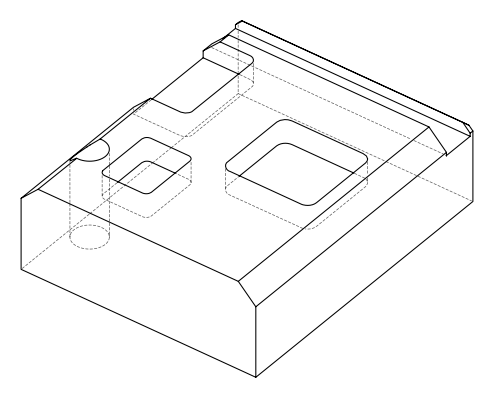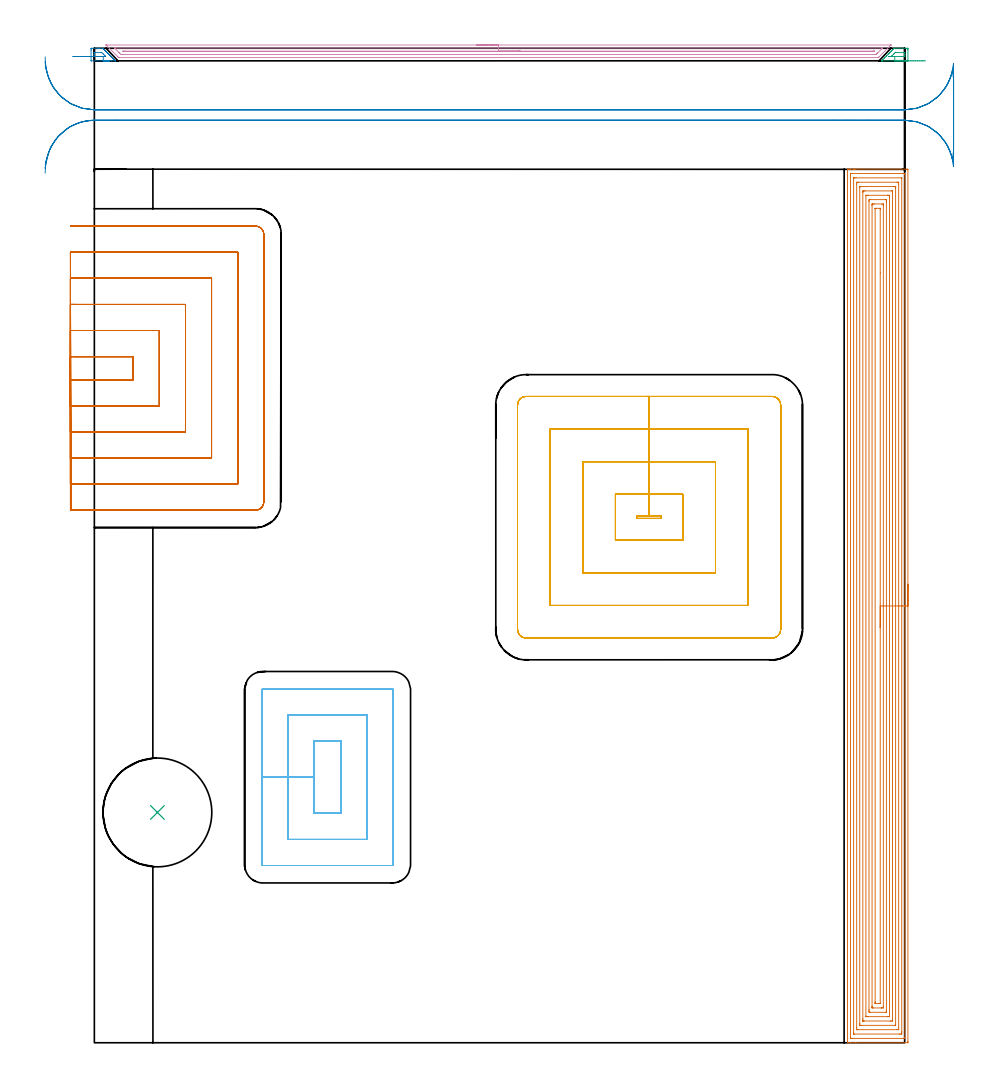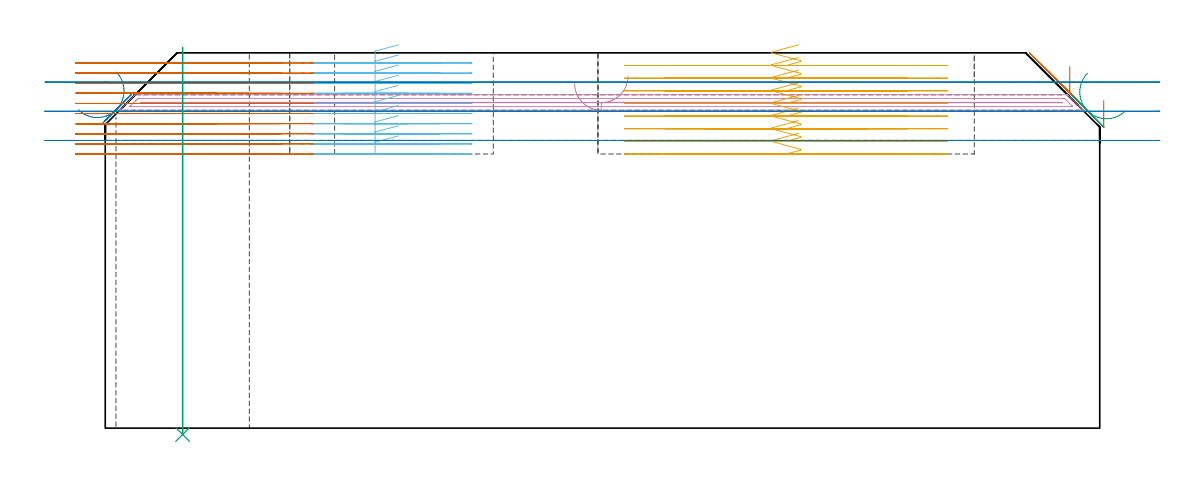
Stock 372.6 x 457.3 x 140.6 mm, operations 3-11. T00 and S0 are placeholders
(PLAN: 11 operations, 4 tool changes, 138.6 min)
(1 AREA_MILL | FG_CHAMFER_SURFACE | UGT0205_001 | 17.23 min | 86618 mm3)
(2 AREA_MILL_1 | FG_CHAMFER_SURFACE_1 | UGT0205_001 | 1.77 min | 12680 mm3)
(3 AREA_MILL_2 | FG_CHAMFER_SURFACE_2 | UGT0205_001 | 32.6 min | 158494 mm3)
(4 AREA_MILL_3 | FG_CHAMFER_SURFACE_3 | UGT0205_001 | 0.36 min | 4705 mm3)
(5 AREA_MILL_4 | FG_CHAMFER_SURFACE_4 | UGT0205_001 | 0.38 min | 5072 mm3)
(6 AREA_MILL_5 | FG_CHAMFER_SURFACE_5 | UGT0205_001 | 8.67 min | 69450 mm3)
(7 MILL_RECTANGULAR_POCKET | POCKET_RECTANGULAR_STRAIGHT | UGT0201_094 | Follow Part, ap 5, ae 75% | 20.36 min | 694306 mm3)
(8 MILL_RECTANGULAR_POCKET_1 | POCKET_RECTANGULAR_STRAIGHT_1 | NXT0201_012 | Follow Part, ap 4, ae 75% | 12.79 min | 278840 mm3)
(9 MILL_SLOT | SLOT_PARTIAL_RECTANGULAR | NXT0201_012 | Follow Part, ap 4, ae 75% | 37.45 min | 468942 mm3)
(10 MILL_RECTANGULAR_SLOT | SLOT_RECTANGULAR | UGT0201_009 | Follow Part, ap 11.25, ae 75% | 6.41 min | 563866 mm3)
(11 INDEXABLE_INSERT_DRILL_THROUGH_HOLE_FROM_SOLID | STEP1HOLE | NXT0302_038 | 0.58 min | 269518 mm3)
(TOOL UGT0205_001 | Chamfer Mill 20 x 3 x 45 deg. | D20 FL50 Z2)
(TOOL UGT0201_094 | End mill 20 mm | D20 FL38 Z4)
(TOOL NXT0201_012 | ENDMILL 16mm [2P460-1600-NA 1630] | D16 FL38 Z6)
(TOOL UGT0201_009 | End Mill 45 mm | D45 FL63 Z6)
(TOOL NXT0302_038 | Index. Insert Drill 50mm [880-D5000L50-04] | D50 PA176 FL200 Z2)
(OP 3 AREA_MILL_2)
G17 G21 G94 G90
T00 M6
G54
G17 G0 G90 X374.1 Y210.85 S1061 M3
G43 Z150.6 H0
Z122.8
G94 G1 Y210.812 Z121.928 F250.
Y210.698 Z121.064
Y210.509 Z120.212
Y210.247 Z119.38
Y209.913 Z118.574
Y209.51 Z117.8
Y209.041 Z117.064
Y208.51 Z116.372
Y207.921 Z115.729
Y207.278 Z115.14
Y206.586 Z114.608
Y205.85 Z114.14
Y205.076 Z113.737
Y204.27 Z113.403
Y203.438 Z113.141
Y202.586 Z112.952
Y201.722 Z112.838
Y200.85 Z112.8
Y0.625
X374.096 Y0.291 Z112.802
X374.092 Y0.01 Z112.806
X373.806 Y0. Z113.091
X350.151 Z136.745
X347.75 Z139.145
X346.747 Z140.153
X346.344 Y0.008 Z140.547
X346.303 Y0.01 Z140.588
X346.3 Y0.178 Z140.6
Y401.522
X346.304 Y401.651 Z140.589
X346.34 Y401.677 Z140.552
X346.356 Y401.682 Z140.536
X346.729 Y401.692 Z140.171
X347.07 Z139.829
X347.75 Y401.693 Z139.145
X348.98 Z137.917
X349.529 Z137.366
X350.144 Z136.751
X373.539 Y401.7 Z113.358
X373.809 Y401.697 Z113.089
X374.092 Y401.69 Z112.806
X374.099 Y401.405 Z112.799
X374.1 Y200.85 Z112.8
X372.686 Z114.214
X372.685 Y2.413 Z114.215
X372.684 Y2.379 Z114.216
X372.65 Y2.01 Z114.25
X372.17 Y2.001 Z114.73
X348.639 Y2. Z138.261
X348.16 Y2.001 Z138.74
X347.75 Y2.01 Z139.15
X347.717 Y2.413 Z139.183
X347.715 Y2.448 Z139.185
Y399.287
X347.716 Y399.321 Z139.184
X347.75 Y399.683 Z139.15
X348.237 Y399.692 Z138.663
X371.761 Y399.699 Z115.139
X372.241 Y399.698 Z114.659
X372.65 Y399.69 Z114.25
X372.683 Y399.287 Z114.217
X372.685 Y399.251 Z114.215
X372.686 Y200.85 Z114.214
X371.272 Z115.628
X371.271 Y5.094 Z115.629
X371.27 Y4.694 Z115.63
X371.266 Y4.201 Z115.634
X371.263 Y4.01 Z115.637
X371.068 Y4.003 Z115.832
X370.871 Y4.001 Z116.029
X370.182 Y4. Z116.718
X349.329 Y4.001 Z137.571
X349.196 Y4.004 Z137.704
X349.149 Y4.009 Z137.751
X349.134 Y4.013 Z137.766
X349.133 Y4.019 Z137.767
X349.13 Y4.067 Z137.77
X349.129 Y4.201 Z137.771
X349.128 Y4.603 Z137.772
X349.129 Y397.499 Z137.771
X349.13 Y397.6 Z137.77
X349.133 Y397.649 Z137.767
X349.135 Y397.67 Z137.765
X349.146 Y397.683 Z137.754
X349.339 Y397.691 Z137.561
X349.529 Y397.692 Z137.371
X350.225 Y397.693 Z136.675
X371.07 Y397.698 Z115.83
X371.203 Y397.695 Z115.697
X371.25 Y397.691 Z115.65
X371.266 Y397.687 Z115.634
X371.267 Y397.681 Z115.633
X371.27 Y397.633 Z115.63
X371.271 Y397.499 Z115.629
X371.272 Y200.85 Z115.628
X369.857 Z117.043
Y6.882
X369.852 Y6.119 Z117.048
X369.85 Y6.014 Z117.05
X369.751 Y6.009 Z117.149
X369.532 Y6.005 Z117.368
X369.093 Y6. Z117.807
X351.307 Z135.593
X350.864 Y6.004 Z136.036
X350.649 Y6.008 Z136.251
X350.55 Y6.012 Z136.35
X350.543 Y6.882 Z136.357
Y394.818
X350.549 Y395.58 Z136.351
X350.552 Y395.684 Z136.348
X350.654 Y395.687 Z136.246
X350.872 Y395.69 Z136.028
X351.307 Y395.694 Z135.593
X369.093 Y395.699 Z117.807
X369.536 Y395.695 Z117.364
X369.75 Y395.692 Z117.15
X369.85 Y395.688 Z117.05
X369.857 Y394.818 Z117.043
Y200.85
X368.443 Z118.457
Y8.429
X368.441 Y8.188 Z118.459
X368.438 Y8.029 Z118.462
X368.436 Y8.008 Z118.464
X368.431 Y8.006 Z118.469
X368.412 Y8.002 Z118.488
X368.37 Y8.001 Z118.53
X368.203 Y8. Z118.697
X352.863 Z134.037
X352.197 Y8.002 Z134.703
X351.97 Y8.004 Z134.93
X351.962 Y8.012 Z134.938
X351.959 Y8.014 Z134.941
X351.957 Y8.67 Z134.943
Y8.911
Y393.271
X351.959 Y393.512 Z134.941
X351.963 Y393.671 Z134.937
X351.965 Y393.685 Z134.935
X351.971 Y393.688 Z134.929
X351.99 Y393.692 Z134.91
X352.031 Y393.693 Z134.869
X352.197 Y393.694 Z134.703
X367.539 Y393.698 Z119.361
X368.203 Y393.697 Z118.697
X368.431 Y393.695 Z118.469
X368.439 Y393.688 Z118.461
X368.441 Y393.685 Z118.459
X368.443 Y393.03 Z118.457
Y392.789
Y200.85
X367.029 Z119.871
Y10.745
X367.027 Y10.458 Z119.873
X367.024 Y10.154 Z119.876
X367.022 Y10.012 Z119.878
X366.875 Y10.005 Z120.025
X366.425 Y10.002 Z120.475
X365.991 Y10. Z120.909
X353.975 Z132.925
X353.54 Y10.001 Z133.36
X353.396 Y10.007 Z133.504
X353.383 Y10.009 Z133.517
X353.378 Y10.02 Z133.522
X353.375 Y10.069 Z133.525
X353.372 Y10.17 Z133.528
X353.371 Y10.458 Z133.529
Y11.065
X353.372 Y390.955 Z133.528
X353.374 Y391.242 Z133.526
X353.378 Y391.545 Z133.522
X353.382 Y391.684 Z133.518
X353.529 Y391.69 Z133.371
X353.975 Y391.693 Z132.925
X354.415 Y391.694 Z132.485
X366.425 Y391.697 Z120.475
X366.864 Y391.694 Z120.036
X367.003 Y391.688 Z119.897
X367.022 Y391.675 Z119.878
X367.025 Y391.63 Z119.875
X367.027 Y391.531 Z119.873
X367.028 Y391.242 Z119.872
X367.029 Y390.635 Z119.871
Y200.85
X365.615 Z121.285
X365.614 Y12.166 Z121.286
X365.612 Y12.087 Z121.288
X365.609 Y12.035 Z121.291
X365.606 Y12.009 Z121.294
X365.596 Y12.007 Z121.304
X365.536 Y12.004 Z121.364
X364.89 Y12. Z122.01
X364.646 Z122.254
X355.754 Z131.146
X355.106 Y12.003 Z131.794
X354.864 Y12.01 Z132.036
X354.792 Y12.016 Z132.108
X354.788 Y12.166 Z132.112
X354.786 Y12.245 Z132.114
Y389.534
X354.788 Y389.613 Z132.112
X354.792 Y389.665 Z132.108
X354.796 Y389.686 Z132.104
X354.806 Y389.687 Z132.094
X354.864 Y389.691 Z132.036
X355.515 Y389.695 Z131.385
X355.754 Z131.146
X364.646 Y389.697 Z122.254
X365.297 Y389.695 Z121.603
X365.536 Y389.688 Z121.364
X365.608 Y389.684 Z121.292
X365.612 Y389.534 Z121.288
X365.614 Y389.455 Z121.286
X365.615 Y200.85 Z121.285
X364.201 Z122.699
X364.2 Y14.927 Z122.7
X364.199 Y14.483 Z122.701
X364.193 Y14.033 Z122.707
X363.789 Y14.001 Z123.111
X356.676 Y14. Z130.224
X356.643 Y14.002 Z130.257
X356.207 Y14.033 Z130.693
X356.201 Y14.477 Z130.699
X356.2 Y14.927 Z130.7
Y15.373
Y386.773
X356.201 Y387.217 Z130.699
X356.207 Y387.667 Z130.693
X356.615 Y387.694 Z130.285
X363.727 Y387.697 Z123.173
X363.757 Y387.695 Z123.143
X364.193 Y387.667 Z122.707
X364.199 Y387.223 Z122.701
X364.2 Y386.773 Z122.7
X364.201 Y386.327 Z122.699
Y200.85
X362.786 Z124.114
Y16.715
X362.784 Y16.309 Z124.116
X362.781 Y16.106 Z124.119
X362.779 Y16.014 Z124.121
X362.683 Y16.007 Z124.217
X361.979 Y16.001 Z124.921
X361.8 Y16. Z125.1
X358.242 Y16.001 Z128.658
X357.676 Y16.01 Z129.224
X357.62 Y16.02 Z129.28
X357.618 Y16.101 Z129.282
X357.616 Y16.278 Z129.284
X357.614 Y16.633 Z129.286
Y16.715
Y384.985
X357.616 Y385.391 Z129.284
X357.619 Y385.594 Z129.281
X357.621 Y385.685 Z129.279
X357.72 Y385.691 Z129.18
X358.421 Y385.695 Z128.479
X358.604 Y385.696 Z128.296
X362.161 Y385.695 Z124.739
X362.723 Y385.687 Z124.177
X362.78 Y385.679 Z124.12
X362.782 Y385.599 Z124.118
X362.784 Y385.422 Z124.116
X362.786 Y385.067 Z124.114
Y384.985
Y200.85
X361.372 Z125.528
X361.371 Y18.219 Z125.529
X361.37 Y18.124 Z125.53
X361.367 Y18.049 Z125.533
X361.364 Y18.01 Z125.536
X361.339 Y18.008 Z125.561
X361.089 Y18.004 Z125.811
X360.699 Y18. Z126.201
X359.144 Y18.001 Z127.756
X359.084 Y18.003 Z127.816
X359.05 Y18.006 Z127.85
X359.037 Y18.009 Z127.863
X359.035 Y18.03 Z127.865
X359.031 Y18.218 Z127.869
X359.029 Y18.502 Z127.871
X359.028 Y18.787 Z127.872
X359.029 Y383.481 Z127.871
X359.031 Y383.576 Z127.869
X359.035 Y383.651 Z127.865
X359.038 Y383.686 Z127.862
X359.063 Y383.687 Z127.837
X359.311 Y383.692 Z127.589
X359.705 Y383.696 Z127.195
X361.255 Z125.645
X361.315 Y383.694 Z125.585
X361.349 Y383.69 Z125.551
X361.362 Y383.687 Z125.538
X361.365 Y383.67 Z125.535
X361.369 Y383.482 Z125.531
X361.371 Y383.198 Z125.529
X361.372 Y353.952 Z125.528
Y200.85
Y199.978 Z125.566
Y199.113 Z125.68
Y198.262 Z125.869
Y197.43 Z126.131
Y196.624 Z126.465
Y195.85 Z126.868
Y195.114 Z127.336
Y194.422 Z127.867
Y193.779 Z128.457
Y193.19 Z129.1
Y192.658 Z129.792
Y192.19 Z130.528
Y191.787 Z131.302
Y191.453 Z132.108
Y191.191 Z132.94
Y191.002 Z133.791
Y190.888 Z134.656
Y190.85 Z135.528
G0 Z150.6
M5
M2
(OP 4 AREA_MILL_3)
G17 G21 G94 G90
T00 M6
G54
G17 G0 G90 X4.099 Y451.5 S1061 M3
G43 Z150.6 H0
Z133.439
G94 G1 X4.688 Z132.796 F250.
X5.219 Z132.104
X5.688 Z131.368
X6.091 Z130.595
X6.424 Z129.789
X6.687 Z128.957
X6.876 Z128.105
X6.989 Y451.501 Z127.24
X7.027 Z126.368
X6.989 Z125.497
X6.875 Y451.5 Z124.632
X6.687 Z123.78
X6.424 Z122.948
X6.09 Z122.142
X5.688 Z121.368
X5.219 Z120.633
X4.688 Z119.94
X4.098 Z119.297
X-1.441 Y451.501 Z113.759
X-1.494 Y451.51 Z113.705
X-1.5 Y451.53 Z113.7
Y456.49
X-1.499 Y457.01 Z113.701
X-1.496 Y457.183 Z113.703
X-1.492 Y457.294 Z113.707
X-1.148 Y457.3 Z114.051
X1.766 Z116.964
X2.35 Z117.547
X3.901 Z119.1
X4.098 Y457.104 Z119.294
X4.191 Y457.01 Z119.39
X4.298 Y456.902 Z119.497
X4.39 Y456.812 Z119.586
X4.481 Y456.72 Z119.68
X4.591 Y456.609 Z119.79
X4.681 Y456.521 Z119.877
X4.771 Y456.43 Z119.97
X4.884 Y456.317 Z120.083
X4.973 Y456.229 Z120.169
X5.061 Y456.14 Z120.26
X5.177 Y456.024 Z120.376
X5.264 Y455.938 Z120.46
X5.351 Y455.85 Z120.55
X5.47 Y455.731 Z120.669
X5.556 Y455.646 Z120.752
X5.64 Y455.56 Z120.84
X5.763 Y455.438 Z120.962
X5.847 Y455.355 Z121.043
X5.93 Y455.27 Z121.13
X6.056 Y455.145 Z121.255
X6.138 Y455.063 Z121.335
X6.22 Y454.98 Z121.42
X6.348 Y454.852 Z121.548
X6.43 Y454.772 Z121.626
X6.51 Y454.69 Z121.71
X6.641 Y454.559 Z121.841
X6.721 Y454.48 Z121.918
X6.799 Y454.402 Z121.998
X6.934 Y454.266 Z122.134
X7.013 Y454.189 Z122.209
X7.09 Y454.11 Z122.29
X7.227 Y453.973 Z122.426
X7.304 Y453.898 Z122.501
X7.38 Y453.82 Z122.58
X7.52 Y453.68 Z122.719
X7.596 Y453.606 Z122.792
X7.67 Y453.53 Z122.87
X7.813 Y453.387 Z123.012
X7.887 Y453.315 Z123.084
X7.96 Y453.24 Z123.16
X8.106 Y453.095 Z123.305
X8.179 Y453.023 Z123.375
X8.25 Y452.95 Z123.45
X8.399 Y452.802 Z123.598
X8.47 Y452.732 Z123.667
X8.54 Y452.66 Z123.74
X8.692 Y452.509 Z123.891
X8.761 Y452.44 Z123.958
X8.83 Y452.37 Z124.03
X8.985 Y452.216 Z124.184
X9.053 Y452.149 Z124.25
X9.12 Y452.08 Z124.319
X9.278 Y451.923 Z124.477
X9.344 Y451.857 Z124.541
X9.411 Y451.79 Z124.609
X9.498 Y451.704 Z124.693
X9.616 Y451.587 Z124.81
X9.681 Y451.511 Z124.871
X9.648 Y451.505 Z124.842
X9.616 Y451.501 Z124.81
X7.888 Z123.086
X4.098 Y451.5 Z119.297
Y453.5 Z119.298
X0.601 Y453.501 Z115.801
X-0.079 Y453.53 Z115.121
X-0.085 Y454.212 Z115.115
Y454.4
X-0.082 Y455.079 Z115.118
X-0.079 Y455.27 Z115.121
X0.571 Y455.299 Z115.771
X0.601 Y455.3 Z115.801
X3.195 Y455.299 Z118.395
X3.224 Y455.297 Z118.424
X3.468 Y455.27 Z118.668
X4.098 Y454.65 Z119.298
X4.35 Y454.4 Z119.55
X4.973 Y453.772 Z120.173
X5.208 Y453.53 Z120.408
X5. Y453.502 Z120.2
X4.098 Y453.5 Z119.298
X3.455 Z118.709
X2.763 Z118.178
X2.027 Z117.709
X1.253 Z117.306
X0.447 Z116.972
X-0.385 Z116.71
X-1.236 Z116.521
X-2.101 Z116.407
X-2.973 Z116.369
X-3.844 Z116.407
X-4.709 Z116.521
X-5.561 Z116.71
X-6.393 Z116.972
X-7.199 Z117.306
X-7.973 Z117.709
X-8.709 Z118.178
X-9.401 Z118.709
X-10.044 Z119.298
G0 Z150.6
M5
M2
(OP 5 AREA_MILL_4)
G17 G21 G94 G90
T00 M6
G54
G17 G0 G90 X382.192 Y451.5 S1061 M3
G43 Z150.6 H0
Z118.849
G94 G1 X381.549 Z118.26 F250.
X380.857 Z117.729
X380.121 Z117.26
X379.347 Z116.857
X378.542 Z116.523
X377.71 Z116.261
X376.858 Z116.072
X375.993 Z115.958
X375.121 Z115.92
X374.25 Z115.958
X373.385 Z116.072
X372.533 Z116.261
X371.701 Z116.523
X370.895 Z116.857
X370.121 Z117.26
X369.386 Z117.728
X368.693 Z118.259
X368.05 Z118.849
X362.362 Z124.534
X362.297 Z124.597
X362.087 Z124.807
X362.052 Y451.504 Z124.841
X362.016 Y451.509 Z124.873
X362.086 Y451.589 Z124.808
X362.29 Y451.79 Z124.609
X362.362 Y451.864 Z124.534
X362.58 Y452.08 Z124.32
X363.237 Y452.739 Z123.659
X363.474 Y452.974 Z123.426
X364.112 Y453.614 Z122.784
X364.32 Y453.82 Z122.579
X364.365 Y453.865 Z122.535
X364.987 Y454.489 Z121.909
X365.425 Y454.925 Z121.474
X365.863 Y455.364 Z121.034
X366.3 Y455.8 Z120.599
X366.738 Y456.239 Z120.159
X367.175 Y456.675 Z119.724
X367.613 Y457.114 Z119.284
X367.81 Y457.3 Z119.089
X373.447 Z113.452
X373.738 Y457.298 Z113.161
X374.093 Y457.294 Z112.807
X374.096 Y457.187 Z112.804
X374.098 Y457.01 Z112.802
X374.1 Y456.65 Z112.8
Y451.79
X374.095 Y451.532 Z112.805
X374.093 Y451.51 Z112.806
X374.029 Y451.5 Z112.87
X368.05 Z118.849
Y453.5 Z118.85
X367.643 Z119.257
X366.767 Y453.501 Z120.133
X366.738 Y453.503 Z120.162
X366.492 Y453.53 Z120.408
X366.611 Y453.656 Z120.289
X366.738 Y453.786 Z120.162
X367.613 Y454.662 Z119.287
X367.919 Y454.965 Z118.981
X368.232 Y455.27 Z118.668
X368.459 Y455.298 Z118.441
X368.488 Y455.299 Z118.412
X369.332 Y455.3 Z117.568
X371.988 Y455.299 Z114.912
X372.679 Y455.27 Z114.221
X372.685 Y454.577 Z114.215
Y454.4
X372.682 Y453.71 Z114.218
X372.679 Y453.53 Z114.221
X372.017 Y453.501 Z114.883
X371.988 Y453.5 Z114.912
X371.143 Z115.757
X368.05 Z118.85
X367.461 Z119.493
X366.93 Z120.185
X366.461 Z120.921
X366.058 Z121.695
X365.724 Z122.501
X365.462 Z123.333
X365.273 Z124.184
X365.159 Z125.049
X365.121 Z125.921
X365.159 Z126.792
X365.273 Z127.657
X365.462 Z128.509
X365.724 Z129.341
X366.058 Z130.147
X366.461 Z130.921
X366.93 Z131.657
X367.461 Z132.349
X368.05 Z132.992
G0 Z150.6
M5
M2
(OP 6 AREA_MILL_5)
G17 G21 G94 G90
T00 M6
G54
G17 G0 G90 X175.85 Y458.8 S1061 M3
G43 Z150.6 H0
Z129.1
G94 G1 X175.888 Z128.228 F250.
X176.002 Z127.363
X176.191 Z126.512
X176.453 Z125.68
X176.787 Z124.874
X177.19 Z124.1
X177.659 Z123.364
X178.19 Z122.672
X178.779 Z122.029
X179.422 Z121.44
X180.114 Z120.908
X180.85 Z120.44
X181.624 Z120.037
X182.43 Z119.703
X183.262 Z119.441
X184.114 Z119.252
X184.979 Z119.138
X185.85 Z119.1
X366.165
X366.214 Y458.798 Z119.098
X366.276 Y458.795 Z119.095
X366.285 Y458.793 Z119.097
Y458.792 Z119.098
X366.272 Y458.768 Z119.123
X366.184 Y458.682 Z119.214
X366.14 Y458.639 Z119.259
X360.785 Y453.285 Z124.615
X360.565 Y453.067 Z124.83
X360.495 Y453.003 Z124.889
X360.339 Y453. Z124.9
X11.362
X11.205 Y453.003 Z124.889
X11.13 Y453.068 Z124.828
X10.916 Y453.284 Z124.615
X10.688 Y453.512 Z124.388
X5.56 Y458.639 Z119.259
X5.516 Y458.682 Z119.214
X5.428 Y458.768 Z119.123
X5.415 Y458.792 Z119.098
Y458.793 Z119.097
X5.424 Y458.795 Z119.095
X5.486 Y458.798 Z119.098
X5.536 Y458.8 Z119.1
X185.85
Y457.386 Z120.514
X361.919 Y457.385 Z120.515
X362.123 Y457.384 Z120.516
X362.389 Y457.381 Z120.519
X362.412 Y457.38 Z120.52
X362.404 Y457.366 Z120.534
X362.224 Y457.177 Z120.723
X362.123 Y457.073 Z120.827
X360.208 Y455.158 Z122.742
X360.078 Y455.03 Z122.87
X359.761 Y454.723 Z123.177
X359.446 Y454.421 Z123.479
X359.181 Y454.418 Z123.482
X358.553 Y454.415 Z123.485
X358.292 Y454.414 Z123.486
X13.147 Y454.415 Z123.485
X12.884 Y454.416 Z123.484
X12.254 Y454.421 Z123.479
X11.626 Y455.03 Z122.87
X11.362 Y455.289 Z122.611
X9.577 Y457.074 Z120.826
X9.293 Y457.365 Z120.535
X9.282 Y457.379 Z120.521
X9.283 Y457.38 Z120.52
X9.322 Y457.383 Z120.517
X9.407 Y457.385 Z120.515
X9.577 Y457.386 Z120.514
X9.837
X185.85
Y455.972 Z121.928
X357.587
X358.481 Y455.971 Z121.929
X358.504 Y455.969 Z121.931
X358.553 Y455.964 Z121.936
X358.554 Y455.961 Z121.939
X358.553 Y455.955 Z121.945
X358.524 Y455.929 Z121.971
X358.489 Y455.9 Z122.
X357.728 Y455.835 Z122.065
X357.661 Y455.832 Z122.068
X356.842 Y455.829 Z122.071
X356.768 Y455.828 Z122.072
X14.932 Y455.829 Z122.071
X14.109 Y455.832 Z122.068
X14.039 Y455.835 Z122.065
X13.211 Y455.9 Z122.
X13.147 Y455.958 Z121.942
X13.146 Y455.968 Z121.932
X13.966 Y455.971 Z121.929
X14.039 Y455.972 Z121.928
X185.85
X186.722 Z121.967
X187.587 Z122.08
X188.438 Z122.269
X189.27 Z122.532
X190.076 Z122.865
X190.85 Z123.268
X191.586 Z123.737
X192.278 Z124.268
X192.921 Z124.857
X193.511 Z125.501
X194.042 Z126.193
X194.51 Z126.928
X194.913 Z127.702
X195.247 Z128.508
X195.509 Z129.34
X195.698 Z130.192
X195.812 Z131.057
X195.85 Z131.928
G0 Z150.6
M5
M2
(OP 7 MILL_RECTANGULAR_POCKET)
G17 G21 G94 G90
T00 M6
G54
G17 G0 G90 X259.777 Y242.2 S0 M3
G43 Z150.6 H0
Z143.6
G94 G1 X249.6 Z140.873 F250.
Y241.1 Z140.578
X260.6 Z137.631
Y242.2 Z137.336
X255.1 Z135.862
X249.6 F500.
Y241.1
X260.6
Y242.2
X255.1
Y252.2
X239.6
Y231.1
X270.6
Y252.2
X255.1
Y267.2
X224.6
Y216.1
X285.6
Y267.2
X255.1
Y282.2
X209.6
Y201.1
X300.6
Y282.2
X255.1
Y297.2
X198.6
G3 X194.6 Y293.2 R4.
G1 Y190.1
G3 X198.6 Y186.1 R4.
G1 X311.6
G3 X315.6 Y190.1 R4.
G1 Y293.2
G3 X311.6 Y297.2 R4.
G1 X255.1
X254.1
G0 X259.777 Y242.2 Z138.862
G1 X249.6 Z136.136 F250.
Y241.1 Z135.841
X260.6 Z132.893
Y242.2 Z132.599
X255.1 Z131.125
X249.6 F500.
Y241.1
X260.6
Y242.2
X255.1
Y252.2
X239.6
Y231.1
X270.6
Y252.2
X255.1
Y267.2
X224.6
Y216.1
X285.6
Y267.2
X255.1
Y282.2
X209.6
Y201.1
X300.6
Y282.2
X255.1
Y297.2
X198.6
G3 X194.6 Y293.2 R4.
G1 Y190.1
G3 X198.6 Y186.1 R4.
G1 X311.6
G3 X315.6 Y190.1 R4.
G1 Y293.2
G3 X311.6 Y297.2 R4.
G1 X255.1
X254.1
G0 X259.777 Y242.2 Z134.125
G1 X249.6 Z131.398 F250.
Y241.1 Z131.103
X260.6 Z128.156
Y242.2 Z127.861
X255.1 Z126.387
X249.6 F500.
Y241.1
X260.6
Y242.2
X255.1
Y252.2
X239.6
Y231.1
X270.6
Y252.2
X255.1
Y267.2
X224.6
Y216.1
X285.6
Y267.2
X255.1
Y282.2
X209.6
Y201.1
X300.6
Y282.2
X255.1
Y297.2
X198.6
G3 X194.6 Y293.2 R4.
G1 Y190.1
G3 X198.6 Y186.1 R4.
G1 X311.6
G3 X315.6 Y190.1 R4.
G1 Y293.2
G3 X311.6 Y297.2 R4.
G1 X255.1
X254.1
G0 X259.777 Y242.2 Z129.387
G1 X249.6 Z126.661 F250.
Y241.1 Z126.366
X260.6 Z123.418
Y242.2 Z123.124
X255.1 Z121.65
X249.6 F500.
Y241.1
X260.6
Y242.2
X255.1
Y252.2
X239.6
Y231.1
X270.6
Y252.2
X255.1
Y267.2
X224.6
Y216.1
X285.6
Y267.2
X255.1
Y282.2
X209.6
Y201.1
X300.6
Y282.2
X255.1
Y297.2
X198.6
G3 X194.6 Y293.2 R4.
G1 Y190.1
G3 X198.6 Y186.1 R4.
G1 X311.6
G3 X315.6 Y190.1 R4.
G1 Y293.2
G3 X311.6 Y297.2 R4.
G1 X255.1
X254.1
G0 X259.777 Y242.2 Z124.65
G1 X249.6 Z121.923 F250.
Y241.1 Z121.628
X260.6 Z118.681
Y242.2 Z118.386
X255.1 Z116.912
X249.6 F500.
Y241.1
X260.6
Y242.2
X255.1
Y252.2
X239.6
Y231.1
X270.6
Y252.2
X255.1
Y267.2
X224.6
Y216.1
X285.6
Y267.2
X255.1
Y282.2
X209.6
Y201.1
X300.6
Y282.2
X255.1
Y297.2
X198.6
G3 X194.6 Y293.2 R4.
G1 Y190.1
G3 X198.6 Y186.1 R4.
G1 X311.6
G3 X315.6 Y190.1 R4.
G1 Y293.2
G3 X311.6 Y297.2 R4.
G1 X255.1
X254.1
G0 X259.777 Y242.2 Z119.912
G1 X249.6 Z117.186 F250.
Y241.1 Z116.891
X260.6 Z113.943
Y242.2 Z113.649
X255.1 Z112.175
X249.6 F500.
Y241.1
X260.6
Y242.2
X255.1
Y252.2
X239.6
Y231.1
X270.6
Y252.2
X255.1
Y267.2
X224.6
Y216.1
X285.6
Y267.2
X255.1
Y282.2
X209.6
Y201.1
X300.6
Y282.2
X255.1
Y297.2
X198.6
G3 X194.6 Y293.2 R4.
G1 Y190.1
G3 X198.6 Y186.1 R4.
G1 X311.6
G3 X315.6 Y190.1 R4.
G1 Y293.2
G3 X311.6 Y297.2 R4.
G1 X255.1
X254.1
G0 X259.777 Y242.2 Z115.175
G1 X249.6 Z112.448 F250.
Y241.1 Z112.153
X260.6 Z109.206
Y242.2 Z108.911
X255.1 Z107.437
X249.6 F500.
Y241.1
X260.6
Y242.2
X255.1
Y252.2
X239.6
Y231.1
X270.6
Y252.2
X255.1
Y267.2
X224.6
Y216.1
X285.6
Y267.2
X255.1
Y282.2
X209.6
Y201.1
X300.6
Y282.2
X255.1
Y297.2
X198.6
G3 X194.6 Y293.2 R4.
G1 Y190.1
G3 X198.6 Y186.1 R4.
G1 X311.6
G3 X315.6 Y190.1 R4.
G1 Y293.2
G3 X311.6 Y297.2 R4.
G1 X255.1
X254.1
G0 X259.777 Y242.2 Z110.437
G1 X249.6 Z107.711 F250.
Y241.1 Z107.416
X260.6 Z104.468
Y242.2 Z104.174
X255.1 Z102.7
X249.6 F500.
Y241.1
X260.6
Y242.2
X255.1
Y252.2
X239.6
Y231.1
X270.6
Y252.2
X255.1
Y267.2
X224.6
Y216.1
X285.6
Y267.2
X255.1
Y282.2
X209.6
Y201.1
X300.6
Y282.2
X255.1
Y297.2
X198.6
G3 X194.6 Y293.2 R4.
G1 Y190.1
G3 X198.6 Y186.1 R4.
G1 X311.6
G3 X315.6 Y190.1 R4.
G1 Y293.2
G3 X311.6 Y297.2 R4.
G1 X255.1
X254.1
G0 Z150.6
M5
M2
(OP 8 MILL_RECTANGULAR_POCKET_1)
G17 G21 G94 G90
T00 M6
G54
G17 G0 G90 X109.841 Y138.7 S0 M3
G43 Z150.6 H1
Z143.6
G94 G1 X101.1 Z141.258 F250.
Y122.1 Z136.81
Y105.5 F500.
X113.4
Y138.7
X101.1
Y122.1
X89.1
Y93.5
X125.4
Y150.7
X89.1
Y122.1
X77.1
Y81.9
G3 X77.5 Y81.5 R0.4
G1 X137.
G3 X137.4 Y81.9 R0.4
G1 Y162.3
G3 X137. Y162.7 R0.4
G1 X77.5
G3 X77.1 Y162.3 R0.4
G1 Y122.1
Y121.1
G0 X109.841 Y138.7 Z139.81
G1 X101.1 Z137.468 F250.
Y122.1 Z133.02
Y105.5 F500.
X113.4
Y138.7
X101.1
Y122.1
X89.1
Y93.5
X125.4
Y150.7
X89.1
Y122.1
X77.1
Y81.9
G3 X77.5 Y81.5 R0.4
G1 X137.
G3 X137.4 Y81.9 R0.4
G1 Y162.3
G3 X137. Y162.7 R0.4
G1 X77.5
G3 X77.1 Y162.3 R0.4
G1 Y122.1
Y121.1
G0 X109.841 Y138.7 Z136.02
G1 X101.1 Z133.678 F250.
Y122.1 Z129.23
Y105.5 F500.
X113.4
Y138.7
X101.1
Y122.1
X89.1
Y93.5
X125.4
Y150.7
X89.1
Y122.1
X77.1
Y81.9
G3 X77.5 Y81.5 R0.4
G1 X137.
G3 X137.4 Y81.9 R0.4
G1 Y162.3
G3 X137. Y162.7 R0.4
G1 X77.5
G3 X77.1 Y162.3 R0.4
G1 Y122.1
Y121.1
G0 X109.841 Y138.7 Z132.23
G1 X101.1 Z129.888 F250.
Y122.1 Z125.44
Y105.5 F500.
X113.4
Y138.7
X101.1
Y122.1
X89.1
Y93.5
X125.4
Y150.7
X89.1
Y122.1
X77.1
Y81.9
G3 X77.5 Y81.5 R0.4
G1 X137.
G3 X137.4 Y81.9 R0.4
G1 Y162.3
G3 X137. Y162.7 R0.4
G1 X77.5
G3 X77.1 Y162.3 R0.4
G1 Y122.1
Y121.1
G0 X109.841 Y138.7 Z128.44
G1 X101.1 Z126.098 F250.
Y122.1 Z121.65
Y105.5 F500.
X113.4
Y138.7
X101.1
Y122.1
X89.1
Y93.5
X125.4
Y150.7
X89.1
Y122.1
X77.1
Y81.9
G3 X77.5 Y81.5 R0.4
G1 X137.
G3 X137.4 Y81.9 R0.4
G1 Y162.3
G3 X137. Y162.7 R0.4
G1 X77.5
G3 X77.1 Y162.3 R0.4
G1 Y122.1
Y121.1
G0 X109.841 Y138.7 Z124.65
G1 X101.1 Z122.308 F250.
Y122.1 Z117.86
Y105.5 F500.
X113.4
Y138.7
X101.1
Y122.1
X89.1
Y93.5
X125.4
Y150.7
X89.1
Y122.1
X77.1
Y81.9
G3 X77.5 Y81.5 R0.4
G1 X137.
G3 X137.4 Y81.9 R0.4
G1 Y162.3
G3 X137. Y162.7 R0.4
G1 X77.5
G3 X77.1 Y162.3 R0.4
G1 Y122.1
Y121.1
G0 X109.841 Y138.7 Z120.86
G1 X101.1 Z118.518 F250.
Y122.1 Z114.07
Y105.5 F500.
X113.4
Y138.7
X101.1
Y122.1
X89.1
Y93.5
X125.4
Y150.7
X89.1
Y122.1
X77.1
Y81.9
G3 X77.5 Y81.5 R0.4
G1 X137.
G3 X137.4 Y81.9 R0.4
G1 Y162.3
G3 X137. Y162.7 R0.4
G1 X77.5
G3 X77.1 Y162.3 R0.4
G1 Y122.1
Y121.1
G0 X109.841 Y138.7 Z117.07
G1 X101.1 Z114.728 F250.
Y122.1 Z110.28
Y105.5 F500.
X113.4
Y138.7
X101.1
Y122.1
X89.1
Y93.5
X125.4
Y150.7
X89.1
Y122.1
X77.1
Y81.9
G3 X77.5 Y81.5 R0.4
G1 X137.
G3 X137.4 Y81.9 R0.4
G1 Y162.3
G3 X137. Y162.7 R0.4
G1 X77.5
G3 X77.1 Y162.3 R0.4
G1 Y122.1
Y121.1
G0 X109.841 Y138.7 Z113.28
G1 X101.1 Z110.938 F250.
Y122.1 Z106.49
Y105.5 F500.
X113.4
Y138.7
X101.1
Y122.1
X89.1
Y93.5
X125.4
Y150.7
X89.1
Y122.1
X77.1
Y81.9
G3 X77.5 Y81.5 R0.4
G1 X137.
G3 X137.4 Y81.9 R0.4
G1 Y162.3
G3 X137. Y162.7 R0.4
G1 X77.5
G3 X77.1 Y162.3 R0.4
G1 Y122.1
Y121.1
G0 X109.841 Y138.7 Z109.49
G1 X101.1 Z107.148 F250.
Y122.1 Z102.7
Y105.5 F500.
X113.4
Y138.7
X101.1
Y122.1
X89.1
Y93.5
X125.4
Y150.7
X89.1
Y122.1
X77.1
Y81.9
G3 X77.5 Y81.5 R0.4
G1 X137.
G3 X137.4 Y81.9 R0.4
G1 Y162.3
G3 X137. Y162.7 R0.4
G1 X77.5
G3 X77.1 Y162.3 R0.4
G1 Y122.1
Y121.1
G0 Z150.6
M5
M2
(OP 9 MILL_SLOT)
G17 G21 G94 G90
T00 M6
G54
G17 G0 G90 X-11. Y304.887 S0 M3
G43 Z150.6 H1
Z136.81
G94 G1 X-8. Y304.899 F250.
X-7.746 Y304.9 F500.
X17.9
Y315.5
X-7.746
X-8. Y315.501
X-11. Y315.513 F250.
Y292.883
X-8. Y292.899
X-7.746 Y292.9 F500.
X29.9
Y327.5
X-7.746
X-8. Y327.501
X-11. Y327.517 F250.
Y280.878
X-8. Y280.899
X-7.746 Y280.9 F500.
X41.9
Y339.5
X-7.746
X-8. Y339.501
X-11. Y339.522 F250.
Y268.867
X-8. Y268.899
G2 X-7.746 Y268.9 R24. F500.
G1 X53.9
Y351.5
X-7.746
G2 X-8. Y351.501 R24.
G1 X-11. Y351.533 F250.
X-10.999 Y256.834
X-8. Y256.897
G2 X-7.746 Y256.9 R12. F500.
G1 X65.9
Y363.5
X-7.746
G2 X-8. Y363.503 R12.
G1 X-10.999 Y363.566 F250.
X-10.746 Y244.9
X-7.746
X74.1 F500.
G3 X77.9 Y248.7 R3.8
G1 Y371.7
G3 X74.1 Y375.5 R3.8
G1 X-7.746
X-10.746 F250.
G0 X-11. Y304.887 Z133.02
G1 X-8. Y304.899
X-7.746 Y304.9 F500.
X17.9
Y315.5
X-7.746
X-8. Y315.501
X-11. Y315.513 F250.
Y292.883
X-8. Y292.899
X-7.746 Y292.9 F500.
X29.9
Y327.5
X-7.746
X-8. Y327.501
X-11. Y327.517 F250.
Y280.878
X-8. Y280.899
X-7.746 Y280.9 F500.
X41.9
Y339.5
X-7.746
X-8. Y339.501
X-11. Y339.522 F250.
Y268.867
X-8. Y268.899
G2 X-7.746 Y268.9 R24. F500.
G1 X53.9
Y351.5
X-7.746
G2 X-8. Y351.501 R24.
G1 X-11. Y351.533 F250.
X-10.999 Y256.834
X-8. Y256.897
G2 X-7.746 Y256.9 R12. F500.
G1 X65.9
Y363.5
X-7.746
G2 X-8. Y363.503 R12.
G1 X-10.999 Y363.566 F250.
X-10.746 Y244.9
X-7.746
X74.1 F500.
G3 X77.9 Y248.7 R3.8
G1 Y371.7
G3 X74.1 Y375.5 R3.8
G1 X-7.746
X-10.746 F250.
G0 X-11. Y304.887 Z129.23
G1 X-8. Y304.899
X-7.746 Y304.9 F500.
X17.9
Y315.5
X-7.746
X-8. Y315.501
X-11. Y315.513 F250.
Y292.883
X-8. Y292.899
X-7.746 Y292.9 F500.
X29.9
Y327.5
X-7.746
X-8. Y327.501
X-11. Y327.517 F250.
Y280.878
X-8. Y280.899
X-7.746 Y280.9 F500.
X41.9
Y339.5
X-7.746
X-8. Y339.501
X-11. Y339.522 F250.
Y268.867
X-8. Y268.899
G2 X-7.746 Y268.9 R24. F500.
G1 X53.9
Y351.5
X-7.746
G2 X-8. Y351.501 R24.
G1 X-11. Y351.533 F250.
X-10.999 Y256.834
X-8. Y256.897
G2 X-7.746 Y256.9 R12. F500.
G1 X65.9
Y363.5
X-7.746
G2 X-8. Y363.503 R12.
G1 X-10.999 Y363.566 F250.
X-10.746 Y244.9
X-7.746
X74.1 F500.
G3 X77.9 Y248.7 R3.8
G1 Y371.7
G3 X74.1 Y375.5 R3.8
G1 X-7.746
X-10.746 F250.
G0 X-11. Y304.887 Z125.44
G1 X-8. Y304.899
X-7.746 Y304.9 F500.
X17.9
Y315.5
X-7.746
X-8. Y315.501
X-11. Y315.513 F250.
Y292.883
X-8. Y292.899
X-7.746 Y292.9 F500.
X29.9
Y327.5
X-7.746
X-8. Y327.501
X-11. Y327.517 F250.
Y280.878
X-8. Y280.899
X-7.746 Y280.9 F500.
X41.9
Y339.5
X-7.746
X-8. Y339.501
X-11. Y339.522 F250.
Y268.867
X-8. Y268.899
G2 X-7.746 Y268.9 R24. F500.
G1 X53.9
Y351.5
X-7.746
G2 X-8. Y351.501 R24.
G1 X-11. Y351.533 F250.
X-10.999 Y256.834
X-8. Y256.897
G2 X-7.746 Y256.9 R12. F500.
G1 X65.9
Y363.5
X-7.746
G2 X-8. Y363.503 R12.
G1 X-10.999 Y363.566 F250.
X-10.746 Y244.9
X-7.746
X74.1 F500.
G3 X77.9 Y248.7 R3.8
G1 Y371.7
G3 X74.1 Y375.5 R3.8
G1 X-7.746
X-10.746 F250.
G0 X-11. Y304.894 Z121.65
G1 X-8. Y304.9
X-7.889 F500.
X17.9
Y315.5
X-7.885
X-8.
X-11. Y315.506 F250.
Y292.893
X-8. Y292.9
X-7.889 F500.
X29.9
Y327.5
X-7.885
X-8.
X-11. Y327.507 F250.
Y280.891
X-8. Y280.9
X-7.889 F500.
X41.9
Y339.5
X-7.885
X-8.
X-11. Y339.51 F250.
Y268.886
X-8. Y268.9
X-7.889 F500.
X53.9
Y351.5
X-7.885
X-8.
X-11. Y351.515 F250.
Y256.872
X-8. Y256.899
X-7.889 Y256.9 F500.
X65.9
Y363.5
X-7.885
X-8. Y363.501
X-11. Y363.529 F250.
X-10.889 Y244.9
X-7.889
X74.1 F500.
G3 X77.9 Y248.7 R3.8
G1 Y371.7
G3 X74.1 Y375.5 R3.8
G1 X-7.885
X-10.885 F250.
G0 X-11. Y304.9 Z117.86
G1 X-8.
X17.9 F500.
Y315.5
X-8.
X-11. F250.
Y292.9
X-8.
X29.9 F500.
Y327.5
X-8.
X-11. F250.
Y280.9
X-8.
X41.9 F500.
Y339.5
X-8.
X-11. F250.
Y268.9
X-8.
X53.9 F500.
Y351.5
X-8.
X-11. F250.
Y256.9
X-8.
X65.9 F500.
Y363.5
X-8.
X-11. F250.
Y244.9
X-8.
X74.1 F500.
G3 X77.9 Y248.7 R3.8
G1 Y371.7
G3 X74.1 Y375.5 R3.8
G1 X-8.
X-11. F250.
G0 Y304.9 Z114.07
G1 X-8.
X17.9 F500.
Y315.5
X-8.
X-11. F250.
Y292.9
X-8.
X29.9 F500.
Y327.5
X-8.
X-11. F250.
Y280.9
X-8.
X41.9 F500.
Y339.5
X-8.
X-11. F250.
Y268.9
X-8.
X53.9 F500.
Y351.5
X-8.
X-11. F250.
Y256.9
X-8.
X65.9 F500.
Y363.5
X-8.
X-11. F250.
Y244.9
X-8.
X74.1 F500.
G3 X77.9 Y248.7 R3.8
G1 Y371.7
G3 X74.1 Y375.5 R3.8
G1 X-8.
X-11. F250.
G0 Y304.9 Z110.28
G1 X-8.
X17.9 F500.
Y315.5
X-8.
X-11. F250.
Y292.9
X-8.
X29.9 F500.
Y327.5
X-8.
X-11. F250.
Y280.9
X-8.
X41.9 F500.
Y339.5
X-8.
X-11. F250.
Y268.9
X-8.
X53.9 F500.
Y351.5
X-8.
X-11. F250.
Y256.9
X-8.
X65.9 F500.
Y363.5
X-8.
X-11. F250.
Y244.9
X-8.
X74.1 F500.
G3 X77.9 Y248.7 R3.8
G1 Y371.7
G3 X74.1 Y375.5 R3.8
G1 X-8.
X-11. F250.
G0 Y304.9 Z106.49
G1 X-8.
X17.9 F500.
Y315.5
X-8.
X-11. F250.
Y292.9
X-8.
X29.9 F500.
Y327.5
X-8.
X-11. F250.
Y280.9
X-8.
X41.9 F500.
Y339.5
X-8.
X-11. F250.
Y268.9
X-8.
X53.9 F500.
Y351.5
X-8.
X-11. F250.
Y256.9
X-8.
X65.9 F500.
Y363.5
X-8.
X-11. F250.
Y244.9
X-8.
X74.1 F500.
G3 X77.9 Y248.7 R3.8
G1 Y371.7
G3 X74.1 Y375.5 R3.8
G1 X-8.
X-11. F250.
G0 Y304.9 Z102.7
G1 X-8.
X17.9 F500.
Y315.5
X-8.
X-11. F250.
Y292.9
X-8.
X29.9 F500.
Y327.5
X-8.
X-11. F250.
Y280.9
X-8.
X41.9 F500.
Y339.5
X-8.
X-11. F250.
Y268.9
X-8.
X53.9 F500.
Y351.5
X-8.
X-11. F250.
Y256.9
X-8.
X65.9 F500.
Y363.5
X-8.
X-11. F250.
Y244.9
X-8.
X74.1 F500.
G3 X77.9 Y248.7 R3.8
G1 Y371.7
G3 X74.1 Y375.5 R3.8
G1 X-8.
X-11. F250.
G0 Z150.6
M5
M2
(OP 10 MILL_RECTANGULAR_SLOT)
G17 G21 G94 G90
T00 M6
G54
G17 G0 G90 X-22.598 Y403.845 S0 M3
G43 Z150.6 H0
Z129.667
G94 G1 X-21.922 Y406.767 F250.
G2 X-0.232 Y424.199 R22.5 F500.
X0. Y424.2 R22.5 F424.
G1 X9.768
X339.768 F376.
X349.768 F467.
X372.6 F500.
G2 X394.522 Y406.767 R22.5
G1 X394.551 Y406.761
G3 X395.1 Y411.7 R22.5
G1 Y441.5
G3 X394.551 Y446.439 R22.5
G1 X394.522 Y446.432
G2 X372.6 Y429. R22.5
G1 X0.
G2 X-21.922 Y446.433 R22.5
G1 X-22.598 Y449.356 F250.
G0 X-22.697 Y402.014 Z118.733
G1 X-22.259 Y404.982
G2 X-11.481 Y421.05 R22.5 F500.
X-2.046 Y424.107 R22.5 F428.
X0. Y424.2 R22.5 F361.
G1 X347.951
X372.6 F500.
G2 X394.789 Y405.43 R22.5
G1 X394.818 Y405.426
G3 X395.1 Y408.975 R22.5
G1 Y444.189
G3 X394.815 Y447.757 R22.5
G1 X394.786 Y447.752
G2 X372.6 Y429. R22.5
G1 X0.
G2 X-22.256 Y448.196 R22.5
G1 X-22.697 Y451.163 F250.
G0 X-22.625 Y399.865 Z107.8
G1 X-22.47 Y402.861
G2 X-13.261 Y419.877 R22.5 F500.
X-4.157 Y423.813 R22.5 F408.
X0. Y424.2 R22.5 F344.
G1 X345.819
X355.819 F465.
X372.6 F500.
G2 X395.07 Y402.862 R22.5
G1 X395.1
Y450.338
X395.07
G2 X372.6 Y429. R22.5
G1 X0.
G2 X-22.47 Y450.339 R22.5
G1 X-22.625 Y453.335 F250.
G0 Z150.6
M5
M2
(OP 11 INDEXABLE_INSERT_DRILL_THROUGH_HOLE_FROM_SOLID)
G17 G21 G94 G90
T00 M6
G54
G17 G0 G90 X29. Y105.9 S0 M3
G43 Z150.6 H1
G94 G81 G98 Z-2.373 F250. R142.6
G80
M5
M2
